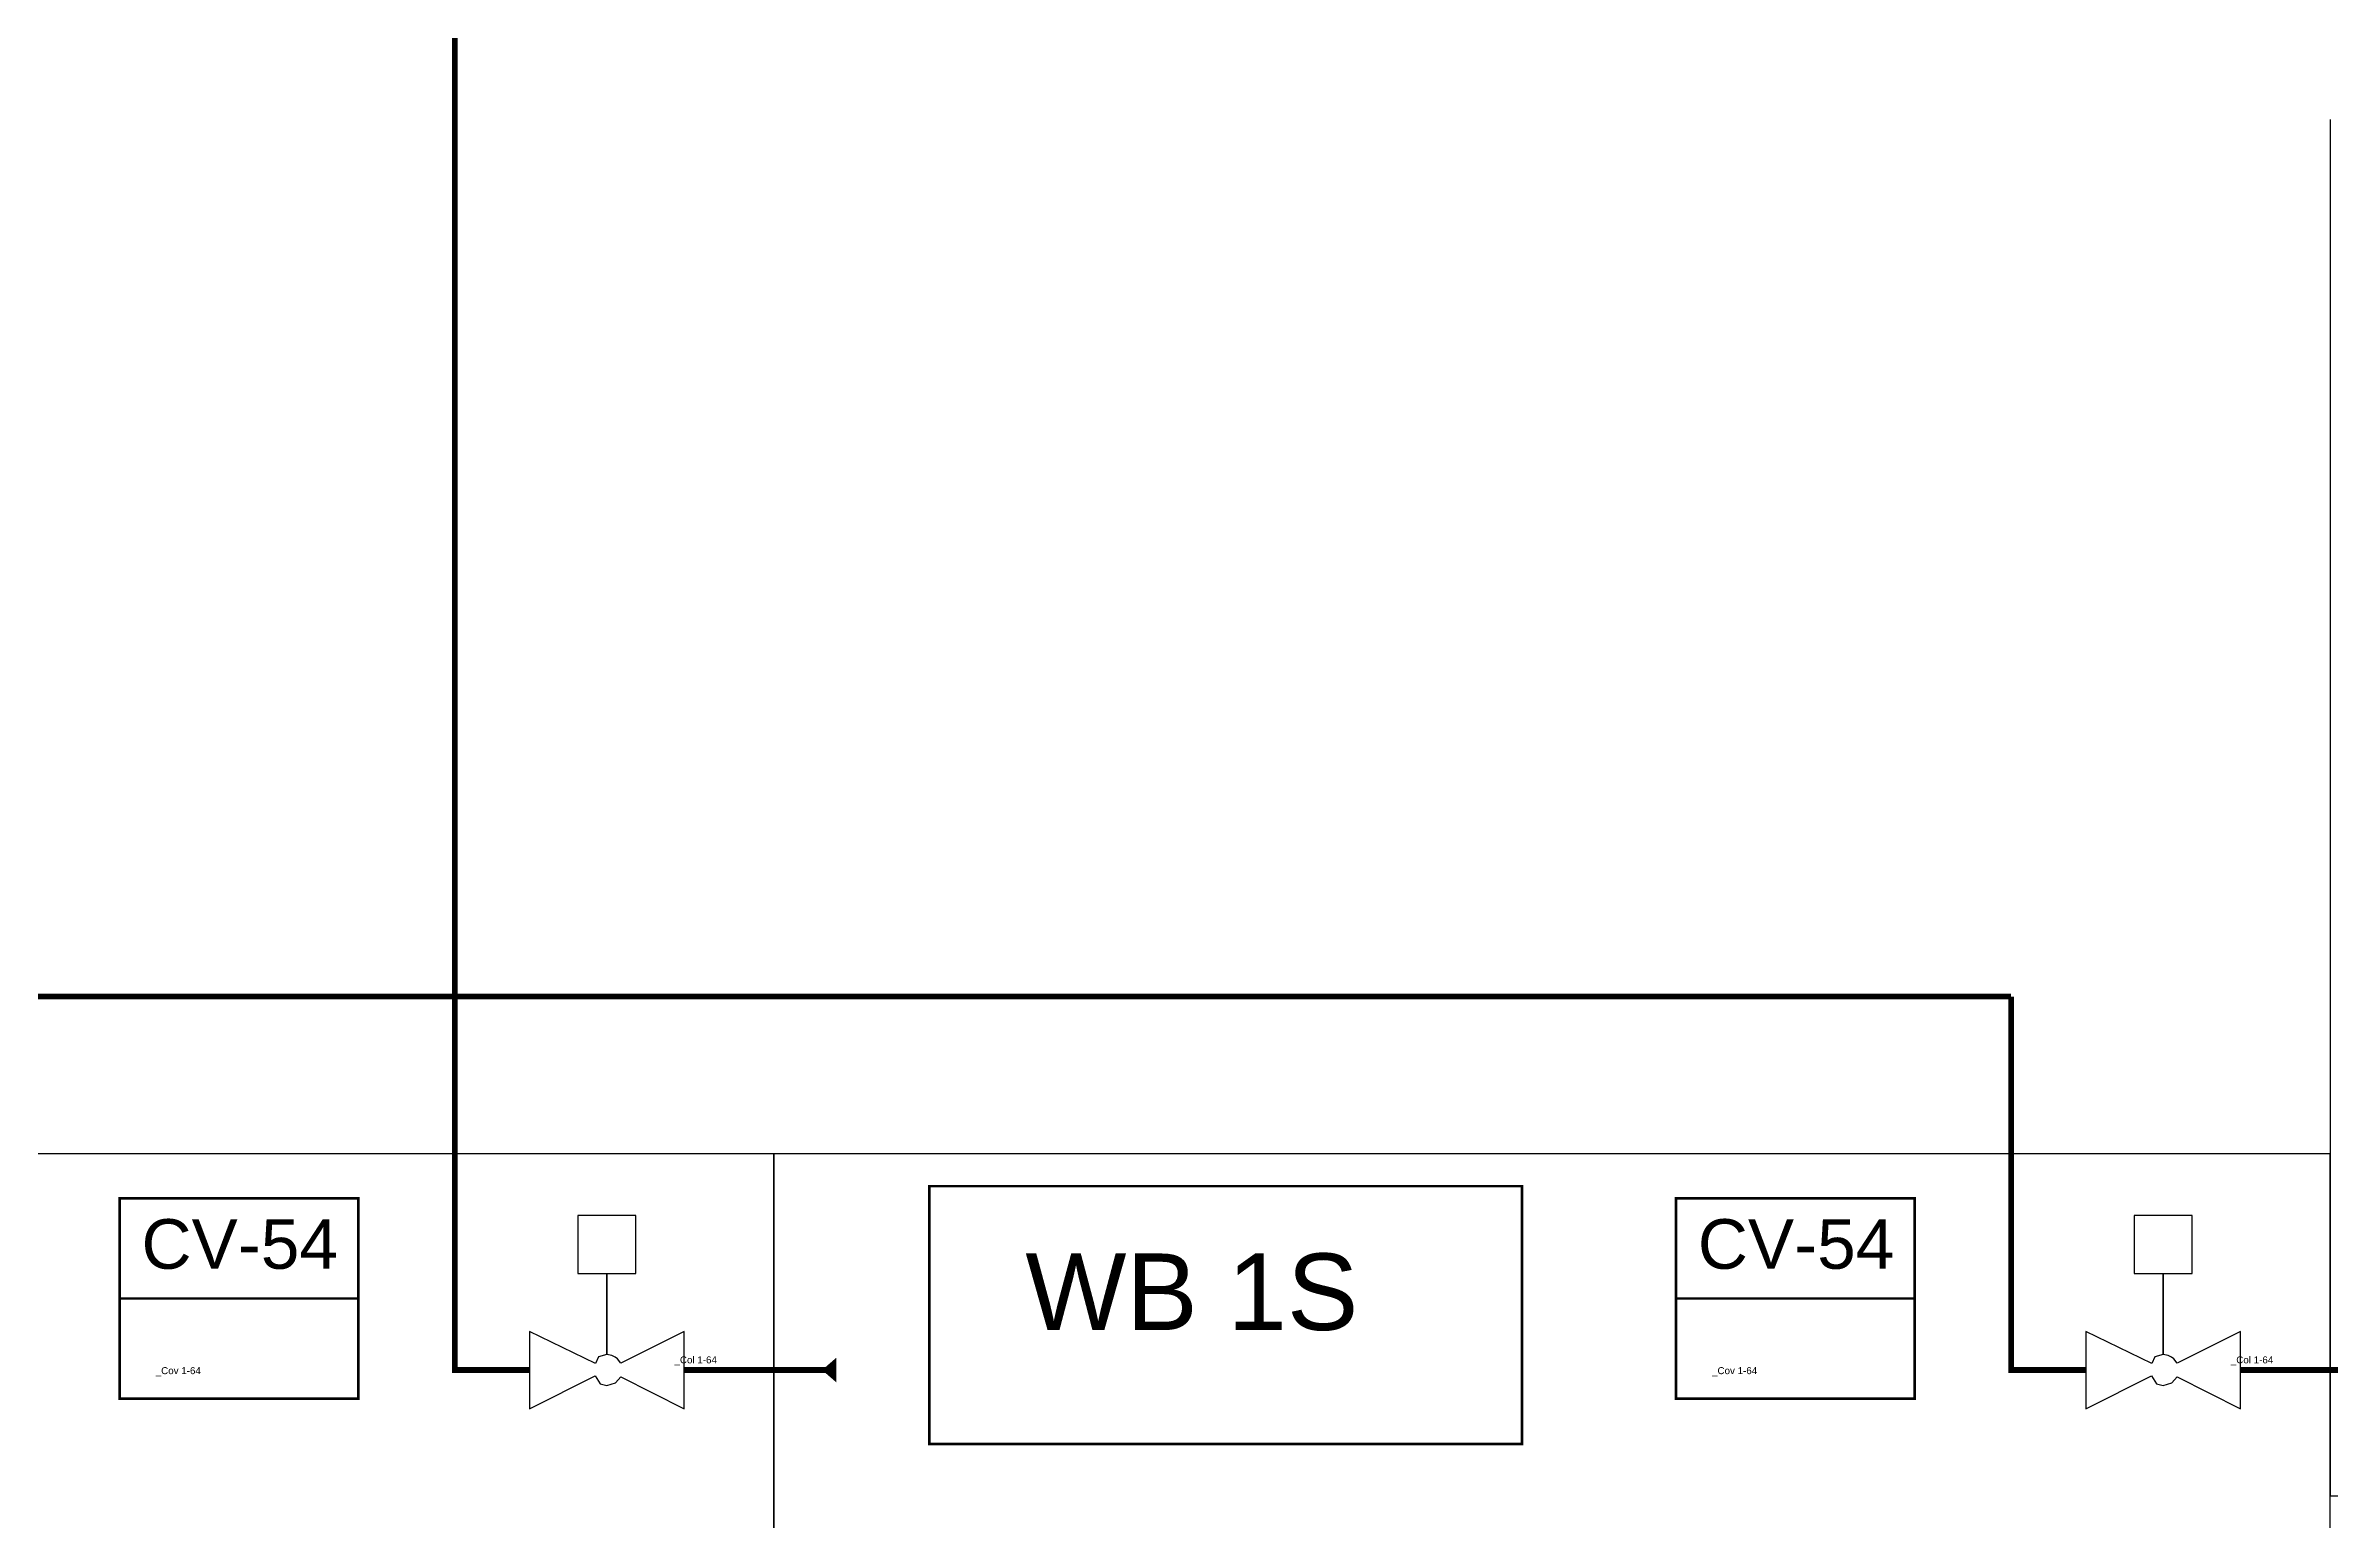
# Model space of a CAD drawing. Header units: millimetres. Extents: x 14456 to 25181, y 36625 to 39656.
# Drawn here: x 17989 to 18772, y 37688 to 38193 of the extents above; entities that cross this region are included whole.
import ezdxf

# ---------------------------------------------------------------- set-up
doc = ezdxf.new("R2010")
doc.units = ezdxf.units.MM
for name, color, linetype in [('Ballast', 80, 'Continuous'), ('Control valve', 11, 'Continuous'), ('Side tanks', 120, 'Continuous'), ('TEKST', 7, 'Continuous')]:
    doc.layers.add(name, color=color, linetype=linetype)
doc.styles.add('Arial', font='arial.ttf', dxfattribs={"height": 50})
doc.styles.get("Standard").update_dxf_attribs({"font": 'arial.ttf'})

msp = doc.modelspace()

# ---------------------------------------------------------------- linework, layer by layer
at = {"layer": 'Ballast', "const_width": 2}
for points in [[(18128.83, 38282.44), (18128.83, 37813.2)], [(18662.24, 37867.05), (18662.24, 37867.05), (14636.16, 37867.05), (14636.16, 37904.69)], [(18662.24, 37867.05), (18662.24, 37813.2)], [(18128.83, 37813.2), (18128.83, 37739.04), (18154.48, 37739.04)], [(18662.24, 37813.2), (18662.24, 37739.04), (18687.89, 37739.04)], [(18207.47, 37739.04), (18256.24, 37739.04), (18258.55, 37741.04), (18258.55, 37737.04), (18256.24, 37739.04)], [(18740.88, 37739.04), (18789.65, 37739.04), (18791.96, 37741.04), (18791.96, 37737.04), (18789.65, 37739.04)]]:
    msp.add_lwpolyline(points, dxfattribs=at)
at = {"layer": 'Control valve'}
for points in [[(18207.47, 37725.79), (18207.47, 37752.29), (18185.71, 37741.41), (18184.6, 37742.91), (18183.78, 37743.49), (18182.6, 37744), (18180.97, 37744.34), (18180.97, 37772.16), (18190.91, 37772.16), (18190.91, 37792.03), (18171.04, 37792.03), (18171.04, 37772.16), (18180.97, 37772.16), (18180.97, 37744.34), (18178.13, 37743.52), (18177.03, 37741.3), (18154.48, 37752.29), (18154.48, 37725.79), (18176.92, 37737.02), (18178.6, 37734.3), (18180.97, 37733.74), (18183.87, 37734.61), (18184.79, 37735.64), (18185.71, 37736.67)], [(18740.88, 37725.79), (18740.88, 37752.29), (18719.12, 37741.41), (18718.01, 37742.91), (18717.19, 37743.49), (18716.01, 37744), (18714.38, 37744.34), (18714.38, 37772.16), (18724.32, 37772.16), (18724.32, 37792.03), (18704.45, 37792.03), (18704.45, 37772.16), (18714.38, 37772.16), (18714.38, 37744.34), (18711.54, 37743.52), (18710.44, 37741.3), (18687.89, 37752.29), (18687.89, 37725.79), (18710.33, 37737.02), (18712.01, 37734.3), (18714.38, 37733.74), (18717.28, 37734.61), (18718.2, 37735.64), (18719.12, 37736.67)]]:
    msp.add_lwpolyline(points, close=True, dxfattribs=at)
at = {"layer": 'Side tanks'}
for points in [[(18771.63, 38167.6), (18771.63, 37695.89), (19305.04, 37695.89), (19305.04, 38167.6)], [(17704.81, 37813.2), (17704.81, 37357.52), (18238.22, 37357.52), (18238.22, 37813.2)], [(17704.81, 37813.2), (18238.22, 37813.2)], [(18238.22, 37813.2), (18238.22, 37357.52), (18771.63, 37357.52), (18771.63, 37813.2)], [(18238.22, 37813.2), (18771.63, 37813.2)]]:
    msp.add_lwpolyline(points, dxfattribs=at)
at = {"layer": 'Side tanks', "const_width": 0.875}
for points in [[(18095.77, 37797.88), (18013.96, 37797.88), (18013.96, 37763.54), (18095.77, 37763.54), (18095.77, 37797.88)], [(18494.57, 37802.05), (18291.46, 37802.05), (18291.46, 37713.7), (18494.57, 37713.7), (18494.57, 37802.05)], [(18629.18, 37797.88), (18547.37, 37797.88), (18547.37, 37763.54), (18629.18, 37763.54), (18629.18, 37797.88)], [(18095.77, 37763.54), (18013.96, 37763.54), (18013.96, 37729.21), (18095.77, 37729.21), (18095.77, 37763.54)], [(18629.18, 37763.54), (18547.37, 37763.54), (18547.37, 37729.21), (18629.18, 37729.21), (18629.18, 37763.54)]]:
    msp.add_lwpolyline(points, dxfattribs=at)

# ---------------------------------------------------------------- texts
at = {"layer": 'Ballast', "linetype": 'Continuous', "style": 'Arial'}
for s, p in [('_Col 1-64', (18204.13, 37741.33)), ('_Col 1-64', (18737.54, 37741.33)), ('_Cov 1-64', (18026.33, 37737.63)), ('_Cov 1-64', (18559.74, 37737.63))]:
    msp.add_text(s, height=2.4, dxfattribs=at).set_placement(p)
at = {"layer": 'Ballast', "linetype": 'Continuous', "char_height": 17, "width": 60.9533, "attachment_point": 1, "style": 'Arial'}
for insert in [(18021.46, 37790.74), (18554.87, 37790.74)]:
    msp.add_mtext('CV-54', dxfattribs=dict(at, insert=insert))
at = {"layer": 'TEKST', "insert": (18324.4, 37778.99), "char_height": 26.25, "attachment_point": 1}
msp.add_mtext_dynamic_manual_height_columns('WB 1S', width=808.8373, gutter_width=12.5, heights=[0], dxfattribs=at)

doc.saveas('drawing.dxf')
